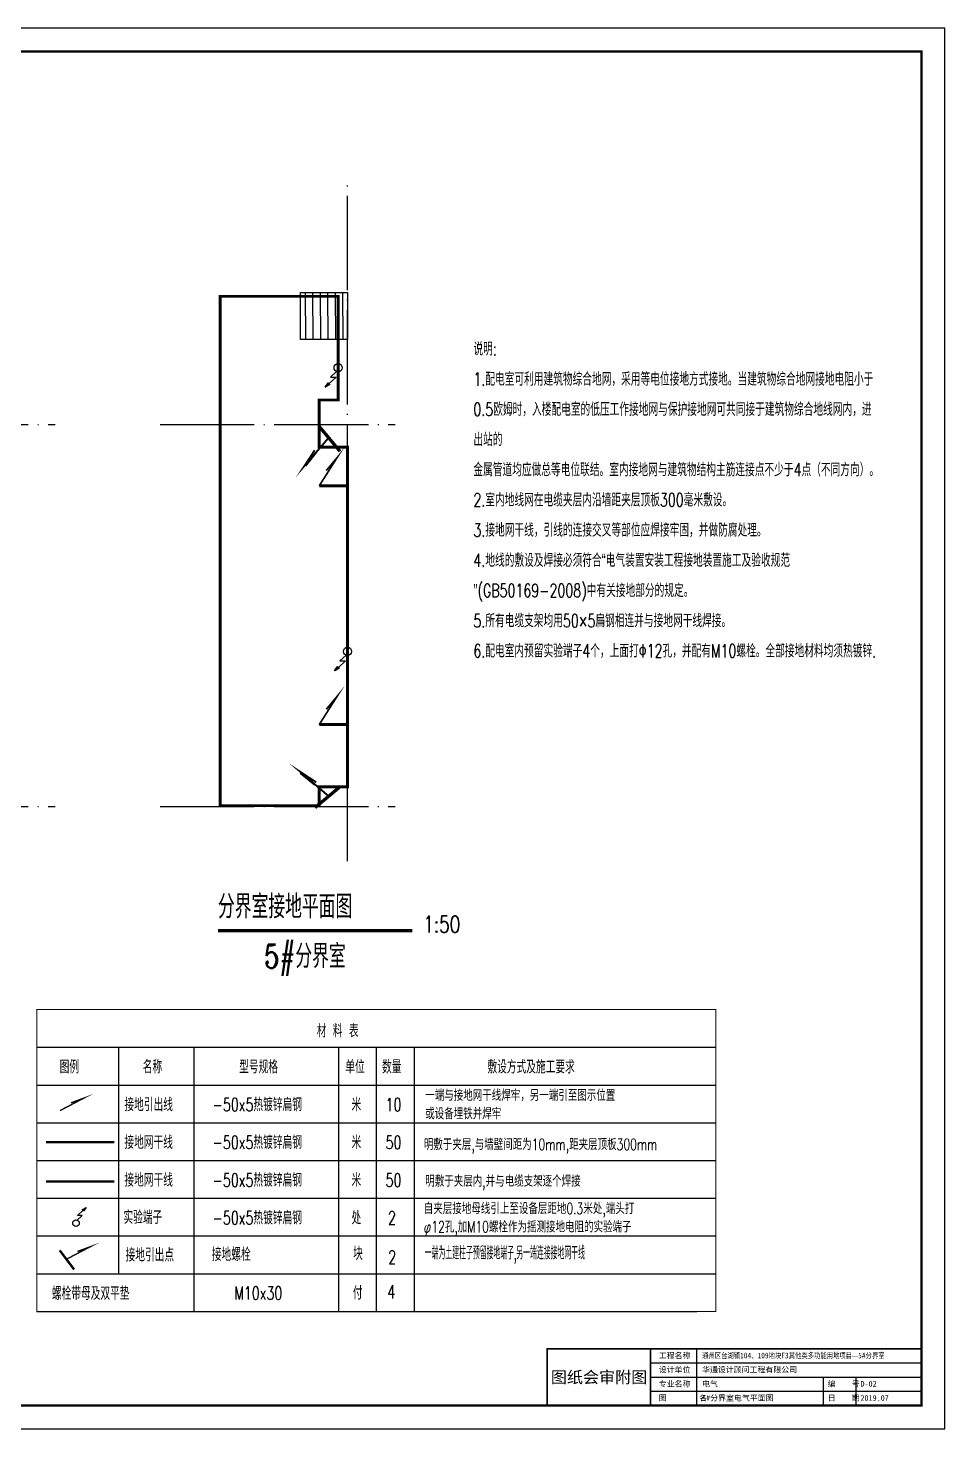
# Model space of a CAD drawing. Extents: x 532544 to 585094, y 87854 to 151914.
# Drawn here: x 565641 to 585094, y 87854 to 117554 of the extents above; entities that cross this region are included whole.
import ezdxf
from ezdxf.enums import TextEntityAlignment as Align

# ---------------------------------------------------------------- set-up
doc = ezdxf.new("R2010")
doc.units = 0
doc.header["$LTSCALE"] = 1000
doc.header["$MEASUREMENT"] = 0
for name, pattern in [('CENTER', [2, 1.25, -0.25, 0.25, -0.25]), ('DASHED2', [9.525, 6.35, -3.175]), ('DIVIDE', [1.25, 0.5, -0.25, 0, -0.25, 0, -0.25]), ('DOTE', [2.42, 2, -0.2, 0.02, -0.2])]:
    doc.linetypes.add(name, pattern=pattern)
for name, color, linetype in [('00-图签', 7, 'Continuous'), ('1', 3, 'Continuous'), ('_TCH_MASK', 7, 'Continuous'), ('A_AXIS-轴线', 1, 'DOTE'), ('DIM_SYMB', 3, 'Continuous'), ('GDXT', 3, 'Continuous'), ('GRD', 12, 'Continuous'), ('LGTDIM', 7, 'Continuous'), ('WINDOW', 2, 'Continuous'), ('接地', 4, 'Continuous'), ('集水坑&', 6, 'Continuous')]:
    doc.layers.add(name, color=color, linetype=linetype)
doc.layers.add('biaozhu', color=7, linetype='Continuous', lineweight=13)
doc.styles.add('华文细黑', font='STXIHEI.TTF', dxfattribs={"height": 10})
doc.styles.add('长仿宋', font='complex.shx', dxfattribs={"width": 0.7, "bigfont": 'jd.shx'})

# ---------------------------------------------------------------- blocks, each defined once
blk = doc.blocks.new('trwearew')
for p, q in [((-115, 0), (-115, 24)), ((-115, 24), (0, 24)), ((-115, 24), (0, 24)), ((-115, 24), (-115, 0)), ((-95.28, 0), (-95.28, 24)), ((-115, 18), (0, 18)), ((-115, 12), (0, 12)), ((-115, 12), (0, 12)), ((-41.7, 12), (-41.7, 0)), ((-27.69, 0), (-27.69, 12)), ((-115, 6), (0, 6))]:
    blk.add_line(p, q)
at = {"const_width": 0.8}
blk.add_lwpolyline([(0, 24), (-158.81, 24), (-158.81, 0)], dxfattribs=at)
at = {"style": '华文细黑'}
for s, p in [('工程名称', (-111.43, 22.35)), ('设计单位', (-111.43, 16.35)), ('华通设计顾问工程有限公司', (-93.05, 16.35)), ('专业名称', (-111.43, 10.35)), ('编    号', (-39.78, 10.35)), ('图        名', (-111.43, 4.35)), ('日    期', (-39.78, 4.35))]:
    blk.add_text(s, height=2.4, dxfattribs=at).set_placement(p, align=Align.TOP_LEFT)
at = {"insert": (-136.76, 11.67), "char_height": 5, "width": 58.4895, "attachment_point": 5, "style": '华文细黑'}
blk.add_mtext('图纸会审附图', dxfattribs=at)
blk = doc.blocks.new('A$C202D1A0E')
at = {"layer": 'LGTDIM', "color": 1, "linetype": 'Continuous'}
blk.add_line((9.23, 6.58), (5.73, 4.92), dxfattribs=at)
at = {"layer": 'LGTDIM', "color": 1, "linetype": 'Continuous', "const_width": 0.4}
blk.add_lwpolyline([(2.26, 3.21), (9.27, 6.88), (5.51, 5.5)], dxfattribs=at)
at = {"layer": 'WINDOW', "const_width": 0.7}
blk.add_lwpolyline([(0.28, 5.84), (4.53, 0.21)], dxfattribs=at)
blk = doc.blocks.new('试验端子')
at = {"layer": 'GRD', "linetype": 'Continuous', "ltscale": 1000}
h = blk.add_hatch(dxfattribs=at)
h.set_pattern_fill('ANSI32', angle=210.1836, style=0)
h.set_pattern_definition([(255.183623, (268201.1554, 119654.09475), (0.3625313754, -0.095895786), []), (255.183623, (268201.0026, 119654.00587), (0.3625313754, -0.095895786), [])])
h.paths.add_polyline_path([(271933, 102404), (271969, 102369), (272031, 102461)])
at = {"layer": 'GRD', "color": 7, "linetype": 'Continuous', "ltscale": 1000}
for p, q in [((271789, 102129), (271918, 102251)), ((271802, 102251), (271951, 102386)), ((271933, 102404), (272031, 102461)), ((271969, 102369), (271933, 102404)), ((272031, 102461), (271969, 102369))]:
    blk.add_line(p, q, dxfattribs=at)
at = {"layer": 'GRD', "color": 7, "linetype": 'CENTER', "ltscale": 1000}
blk.add_line((271918, 102251), (271802, 102251), dxfattribs=at)
at = {"layer": 'GRD', "color": 7, "linetype": 'Continuous', "ltscale": 1000}
blk.add_circle((271758, 102048), 87, dxfattribs=at)
blk = doc.blocks.new('rrrr')
at = {"layer": 'LGTDIM', "color": 1, "linetype": 'Continuous', "const_width": 36}
blk.add_lwpolyline([(391857, 360067), (392488, 360398), (392149, 360273)], dxfattribs=at)
at = {"layer": 'WINDOW', "const_width": 63}
blk.add_lwpolyline([(391679, 360304), (392061, 359797)], dxfattribs=at)

msp = doc.modelspace()

# ---------------------------------------------------------------- hatches: boundary and pattern name
at = {"layer": '集水坑&', "linetype": 'Continuous'}
h = msp.add_hatch(dxfattribs=at)
h.set_pattern_fill('ANSI31', color=256, scale=100, angle=405.52075)
h.set_pattern_definition([(90.52075, (597755.36, 125590.02), (-158.74344, -1.4428), [])])
h.paths.add_polyline_path([(571419, 110947), (571419, 111947), (572419, 111947), (572419, 110947)])

# ---------------------------------------------------------------- linework, layer by layer
at = {"layer": '00-图签'}
msp.add_lwpolyline([(585093.5, 87853.5), (585093.5, 117553.5), (532543.5, 117553.5), (532543.5, 87853.5)], close=True, dxfattribs=at)
at = {"layer": '00-图签', "const_width": 50}
msp.add_lwpolyline([(584593.5, 88353.5), (584593.5, 117053.5), (533793.5, 117053.5), (533793.5, 88353.5)], close=True, dxfattribs=at)
at = {"layer": 'A_AXIS-轴线'}
for p, q in [((572419, 99893.1), (572419, 114338.8)), ((561226.2, 109147), (566214.2, 109147)), ((568441.2, 109147), (573429.2, 109147)), ((561226.3, 101047), (566214.2, 101047)), ((568441.3, 101047), (573429.2, 101047))]:
    msp.add_line(p, q, dxfattribs=at)
at = {"layer": 'DIM_SYMB', "const_width": 70}
msp.add_lwpolyline([(569670.5, 98416.8), (573793.2, 98416.8)], dxfattribs=at)
at = {"layer": '接地', "color": 0}
for p, q in [((567557.5, 95945), (567557.5, 91145)), ((569157.5, 95945), (569157.5, 90345)), ((572230.1, 95945), (572230.1, 90345)), ((573030.1, 95945), (573030.1, 90345)), ((573830.1, 95945), (573830.1, 90345))]:
    msp.add_line(p, q, dxfattribs=at)
at = {"layer": '接地', "color": 4, "linetype": 'DIVIDE', "ltscale": 500, "const_width": 60}
msp.add_lwpolyline([(570904.1, 101067.2), (569719.1, 101067.2), (569719.1, 111867.1), (572219.1, 111867.1), (572219.1, 109667.2), (571819.1, 109667.2), (571819.1, 108667.2), (572419, 108667.2), (572419, 101467.2), (571819.1, 101467.2), (571819.1, 101067.2)], close=True, dxfattribs=at)
at = {"layer": '接地', "color": 4, "linetype": 'Continuous', "ltscale": 1000}
for points, const_width in [([(571818.5, 107847.1), (572199.6, 108448.7), (571968.4, 108171.6)], 36), ([(571818.5, 102785.8), (572199.6, 103387.4), (571968.4, 103110.3)], 36), ([(566319.7, 94602.8), (566824.3, 94867.3), (566553.3, 94767.7)], 28.8)]:
    msp.add_lwpolyline(points, dxfattribs=dict(at, const_width=const_width))
at = {"layer": '接地', "color": 4, "linetype": 'DIVIDE', "ltscale": 500, "const_width": 60}
for points in [[(571819, 107847.9), (572419, 107847.9)], [(571819, 102786.6), (572419, 102786.6)]]:
    msp.add_lwpolyline(points, dxfattribs=at)
at = {"layer": '接地', "const_width": 24}
msp.add_lwpolyline([(565830.1, 96745), (565830.1, 90345), (580230.1, 90345), (580230.1, 96745), (565830.1, 96745)], dxfattribs=at)
at = {"layer": '接地', "color": 0}
for points in [[(565830.1, 95945), (580230.1, 95945)], [(565830.1, 95145), (580230.1, 95145)], [(565830.1, 94345), (580230.1, 94345)], [(565830.1, 93545), (580230.1, 93545)], [(565830.1, 92745), (580230.1, 92745)], [(565830.1, 92745), (580230.1, 92745)], [(565830.1, 91945), (580230.1, 91945)], [(565830.1, 91145), (580230.1, 91145)], [(565830.1, 91145), (580230.1, 91145)]]:
    msp.add_lwpolyline(points, dxfattribs=at)
at = {"layer": '接地', "color": 4, "linetype": 'DIVIDE', "const_width": 48}
msp.add_lwpolyline([(566022.8, 93936.1), (567469.4, 93936.1)], dxfattribs=at)
at = {"layer": '接地', "color": 4, "linetype": 'DASHED2', "ltscale": 0.08, "const_width": 48}
msp.add_lwpolyline([(566022.8, 93098.8), (567469.4, 93098.8)], dxfattribs=at)
at = {"layer": '接地'}
msp.add_lwpolyline([(565830.1, 90345), (579830.1, 90345)], dxfattribs=at)
at = {"layer": '集水坑&', "linetype": 'Continuous'}
msp.add_lwpolyline([(571419, 110947), (571419, 111947), (572419, 111947), (572419, 110947)], close=True, dxfattribs=at)

# ---------------------------------------------------------------- block references
at = {"ltscale": 1000, "xscale": -99.99999999892424, "yscale": 99.99999999976717, "zscale": 100}
for p, rotation in [((572383, 109014.9), 76.89864194802898), ((572166.9, 100903.3), 346.898641948029)]:
    msp.add_blockref('A$C202D1A0E', p, dxfattribs=dict(at, rotation=rotation))
at = {"xscale": 50, "yscale": 50, "zscale": 50}
msp.add_blockref('trwearew', (584593.5, 88353.5), dxfattribs=at)
at = {"layer": '1', "color": 0, "xscale": 0.8, "yscale": 0.8, "zscale": 0.8}
msp.add_blockref('rrrr', (252970, -196602.1), dxfattribs=at)
at = {"layer": 'biaozhu', "color": 0, "rotation": 180}
for p in [(843977.4, 212400.9), (844177.3, 206385.5)]:
    msp.add_blockref('试验端子', p, dxfattribs=at)
at = {"layer": 'biaozhu', "color": 0, "xscale": 0.8, "yscale": 0.8, "zscale": 0.8}
msp.add_blockref('试验端子', (349252.8, 10580.2), dxfattribs=at)

# ---------------------------------------------------------------- texts
at = {"color": 4, "style": '华文细黑', "width": 0.8}
msp.add_text('通州区台湖镇104、109地块F3其他类多功能用地项目', height=120, dxfattribs=at).set_placement((579940.8, 89470.9), align=Align.TOP_LEFT)
at = {"color": 2, "style": '华文细黑', "width": 0.8}
msp.add_text('——5#分界室', height=120, dxfattribs=at).set_placement((582971.6, 89470.9), align=Align.TOP_LEFT)
at = {"color": 4, "style": '华文细黑'}
msp.add_text('华通设计顾问工程有限公司', height=120, dxfattribs=at).set_placement((579940.8, 89170.9), align=Align.TOP_LEFT)
at = {"color": 2, "style": '华文细黑'}
for s, p in [('电气', (579940.8, 88870.9)), ('D-02', (583301.3, 88870.9)), ('5#分界室电气平面图', (579940.8, 88570.9)), ('2019.07', (583301.3, 88570.9))]:
    msp.add_text(s, height=120, dxfattribs=at).set_placement(p, align=Align.TOP_LEFT)
at = {"insert": (575089.7, 110890), "char_height": 280, "width": 8501.833, "attachment_point": 1, "line_spacing_factor": 1.371429, "style": '长仿宋'}
msp.add_mtext('说明:\\P1.配电室可利用建筑物综合地网，采用等电位接地方式接地。当建筑物综合地网接地电阻小于\\P0.5欧姆时，入楼配电室的低压工作接地网与保护接地网可共同接于建筑物综合地线网内，进出站的\\P金属管道均应做总等电位联结。室内接地网与建筑物结构主筋连接点不少于4点（不同方向）。\\P2.室内地线网在电缆夹层内沿墙距夹层顶板300毫米敷设。 \\P3.接地网干线，引线的连接交叉等部位应焊接牢固，并做防腐处理。\\P4.地线的敷设及焊接必须符合“电气装置安装工程接地装置施工及验收规范”(GB50169-2008)中有关接地部分的规定。\\P5.所有电缆支架均用50×5扁钢相连并与接地网干线焊接。\\P6.配电室内预留实验端子4个，上面打Φ12孔，并配有M10螺栓。全部接地材料均须热镀锌.', dxfattribs=at)
at = {"layer": '1', "color": 0, "linetype": 'Continuous', "ltscale": 1000, "style": '长仿宋', "width": 0.7}
for s, p in [('接地引出点', (567710.5, 91402.2)), ('接地螺栓', (569541.2, 91414.8)), ('块', (572538, 91434.1)), ('2', (573281.7, 91354.1))]:
    msp.add_text(s, height=280, dxfattribs=at).set_placement(p)
at = {"layer": '_TCH_MASK', "color": 0, "linetype": 'Continuous', "ltscale": 1000, "style": '长仿宋', "width": 0.4}
msp.add_text('一端为土建柱子预留接地端子,另一端连接接地网干线', height=280, dxfattribs=at).set_placement((574059, 91447.8))
at = {"layer": 'GDXT', "color": 3, "linetype": 'Continuous', "style": '长仿宋', "width": 0.75}
for s, height, p in [('分界室接地平面图', 500, (569670.5, 98676.8)), ('1:50', 350, (574024.2, 98379.2)), ('5#分界室', 500, (570653.1, 97625.7))]:
    msp.add_text(s, height=height, dxfattribs=at).set_placement(p)
at = {"layer": '接地', "color": 7, "linetype": 'Continuous', "style": '长仿宋', "width": 0.7}
for s, height, p in [(' 材 料 表', 280, (571632.9, 96154.2)), ('图例', 280, (566312.6, 95389.7)), ('名称', 280, (568076, 95389.7)), ('型号规格', 280, (570121.3, 95389.7)), ('单位', 280, (572372, 95389.7)), ('数量', 280, (573151.2, 95389.7)), ('敷设方式及施工要求', 280, (575387.5, 95389.7)), ('一端与接地网干线焊牢，另一端引至图示位置', 240, (574067.8, 94808.5)), ('接地引出线', 280, (567686.5, 94589.7)), ('-50x5热镀锌扁钢', 280, (569557.1, 94589.7)), ('米', 280, (572503.4, 94589.7)), ('10', 280, (573226.9, 94589.7)), ('或设备埋铁并焊牢', 240, (574067.8, 94419.6)), ('接地网干线', 280, (567686.5, 93789.7)), ('-50x5热镀锌扁钢', 280, (569557.1, 93789.7)), ('米', 280, (572503.4, 93789.7)), ('50', 280, (573226.9, 93789.7)), ('明敷于夹层,与墙壁间距为10mm,距夹层顶板300mm', 240, (574037.1, 93767.4)), ('接地网干线', 280, (567686.5, 92989.7)), ('-50x5热镀锌扁钢', 280, (569557.1, 92989.7)), ('米', 280, (572503.4, 92989.7)), ('50', 280, (573226.9, 92989.7)), ('明敷于夹层内,并与电缆支架逐个焊接', 240, (574067.8, 92989.7)), ('自夹层接地母线引上至设备层距地0.3米处,端头打', 240, (574037.4, 92408.5)), ('实验端子', 280, (567665.8, 92200.4)), ('-50x5热镀锌扁钢', 280, (569557.1, 92189.7)), ('处', 280, (572503.4, 92189.7)), ('2', 280, (573278.9, 92189.7)), ('φ12孔,加M10螺栓作为摇测接地电阻的实验端子', 240, (574037.4, 92019.6)), ('螺栓带母及双平垫', 280, (566148.2, 90588.5)), ('付', 280, (572531.2, 90598.2)), ('4', 280, (573264, 90621.3)), ('M10x30', 280, (570018.4, 90595.5))]:
    msp.add_text(s, height=height, dxfattribs=at).set_placement(p)

doc.saveas('drawing.dxf')
